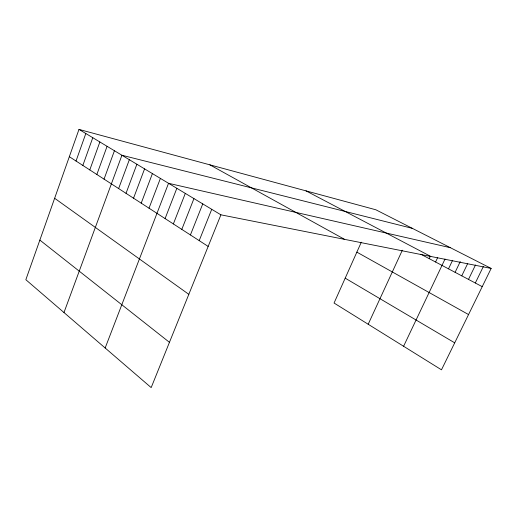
<?xml version="1.0" encoding="UTF-8"?>
<svg xmlns="http://www.w3.org/2000/svg" width="517" height="517" viewBox="0 0 517 517"><rect width="100%" height="100%" fill="white"/><g stroke="black" fill="none" stroke-linecap="round" stroke-linejoin="round"><path stroke-width="0.78" d="M491.15 268.433L375.84 209.779L78.985 129.399L25.85 279.71L151.177 387.601L220.914 214.826L491.15 268.433L441.479 369.823L334.06 303.033L361.305 242.208M76.031 161.033L85.822 133.515M82.843 165.434L92.782 137.703M89.784 169.919L99.865 141.968M96.847 174.488L107.084 146.311M104.046 179.141L114.438 150.738M63.985 312.533L121.928 155.249L412.404 228.378M118.632 188.563L129.34 159.708M126.019 193.332L136.882 164.251M133.541 198.198L144.573 168.878M141.206 203.149L152.412 173.596M149.019 208.196L160.399 178.404M105.164 347.986L168.536 183.302L450.404 247.708M165.091 218.588L176.84 188.298M173.369 223.939L185.306 193.397M181.81 229.393L193.94 198.593M190.418 234.951L202.748 203.898M199.2 240.631L211.737 209.307M368.188 324.256L402.329 250.222M429.207 258.649L430.234 256.458M435.566 262.009L437.563 257.776M403.596 346.267L445.027 259.036M448.51 268.846L452.582 260.31M455.096 272.323L460.24 261.602M461.759 275.845L467.646 263.631M468.499 279.406L475.498 264.969M475.323 283.006L483.447 266.326M305.986 190.863L430.81 256.464M420.844 254.228L482.225 286.657M209.85 164.833L344.587 239.365M356.859 252.134L468.551 314.562M345.201 278.159L454.702 342.836M78.985 129.399L220.914 214.826M69.336 156.703L208.164 246.422M54.64 198.276L188.821 294.341M39.854 240.088L169.453 342.325"/></g></svg>
